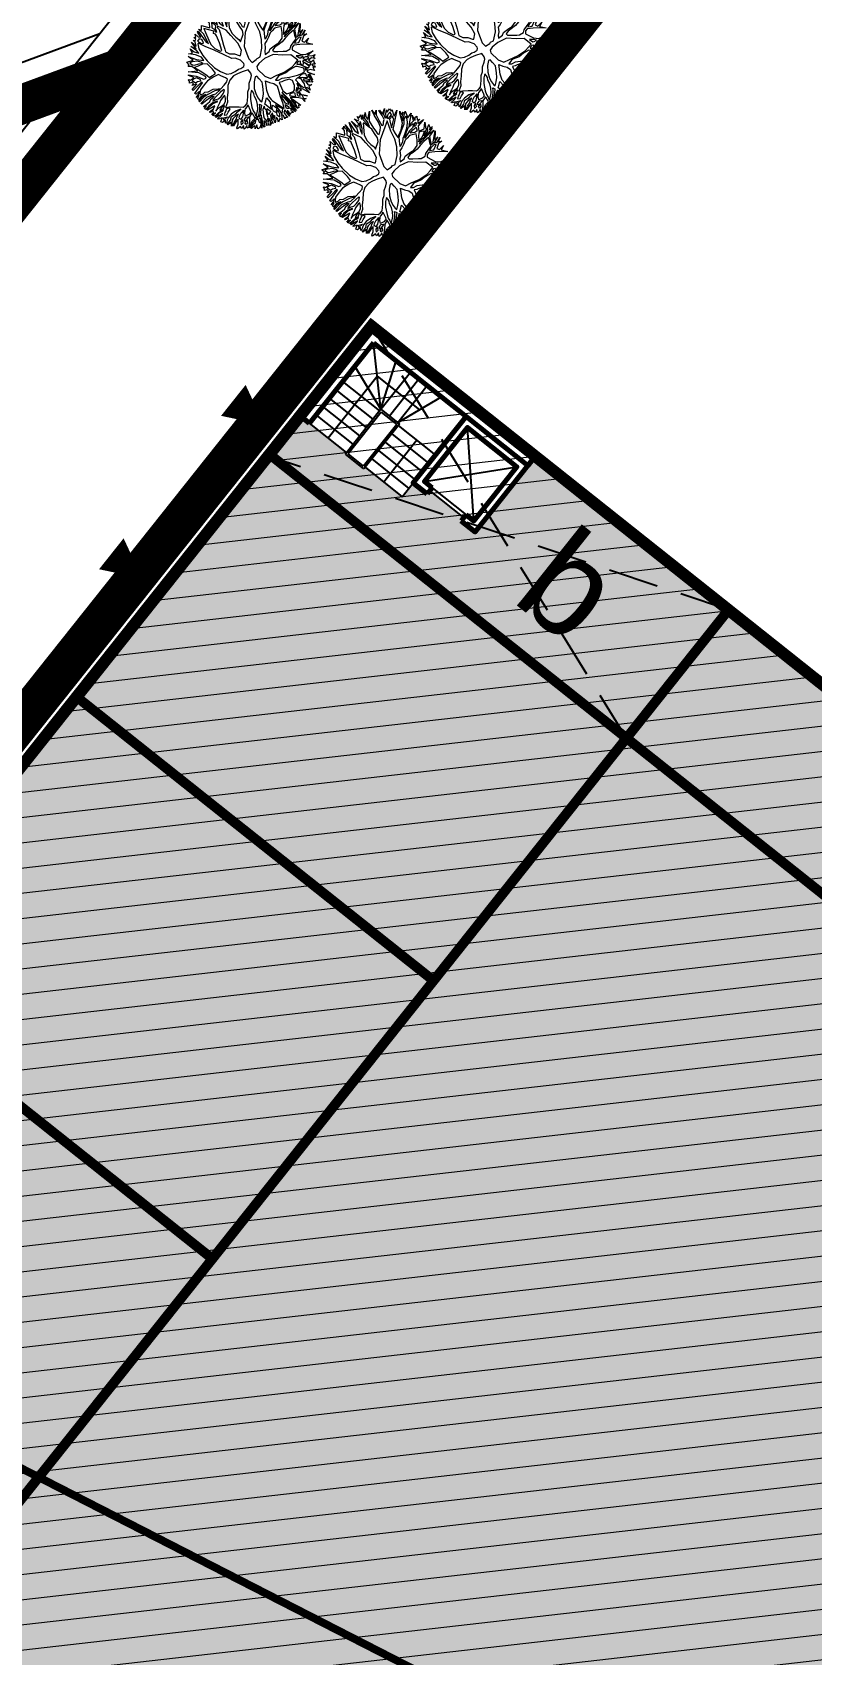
# Model space of a CAD drawing. Header units: metres. Extents: x -664657 to -643449, y -1076720 to -1062383.
# Drawn here: x -660960.18 to -660940.45, y -1066935.28 to -1066894.19 of the extents above; entities that cross this region are included whole.
import ezdxf

# ---------------------------------------------------------------- set-up
doc = ezdxf.new("R2010")
doc.units = ezdxf.units.M
doc.header["$LTSCALE"] = 0.1
doc.linetypes.add('DASHED', pattern=[19.05, 12.7, -6.35])
doc.linetypes.add('DIVIDE', pattern=[31.75, 12.7, -6.35, 0, -6.35, 0, -6.35])
doc.layers.get('0').update_dxf_attribs({"color": 8, "lineweight": 9})
for name, color, linetype in [('AA_THER_DOPRAVA', 142, 'Continuous'), ('AA_THER_KOMUNIKACE', 201, 'Continuous'), ('AA_THER_popis', 6, 'Continuous'), ('AA_THER_slabá', 4, 'Continuous'), ('AA_THER_srafy', 52, 'Continuous'), ('AA_THER_SRAFY KATASTR', 14, 'Continuous'), ('AA_THER_ZNACENI', 7, 'Continuous'), ('AA_THER_čerchovaná', 84, 'DIVIDE'), ('AA_THER_čárkovaná', 5, 'DASHED')]:
    doc.layers.add(name, color=color, linetype=linetype)
doc.layers.add('AA_THER_silná', color=1, linetype='Continuous', lineweight=70)
doc.layers.add('AA_THER_STAFAZ', color=252, linetype='Continuous', lineweight=0)
doc.styles.get("Standard").update_dxf_attribs({"font": 'arial.ttf', "width": 0.8})

# ---------------------------------------------------------------- blocks, each defined once
blk = doc.blocks.new('A$C0C461CEA')
for p, q in [((-0.291, 0.473), (-0.326, 0.577)), ((-0.326, 0.577), (-0.279, 0.488)), ((-0.256, 0.522), (-0.284, 0.582)), ((-0.284, 0.582), (-0.25, 0.553)), ((-0.25, 0.553), (-0.251, 0.627)), ((-0.251, 0.627), (-0.205, 0.61)), ((-0.215, 0.587), (-0.164, 0.562)), ((-0.208, 0.57), (-0.215, 0.587)), ((-0.205, 0.61), (-0.205, 0.641)), ((-0.205, 0.641), (-0.143, 0.596)), ((-0.143, 0.596), (-0.108, 0.579)), ((-0.108, 0.579), (-0.136, 0.688)), ((-0.136, 0.688), (-0.031, 0.479)), ((-0.062, 0.681), (-0.084, 0.71)), ((-0.084, 0.71), (-0.025, 0.681)), ((0.086, 0.573), (-0.062, 0.681)), ((-0.025, 0.681), (-0.029, 0.73)), ((-0.029, 0.73), (-0.001, 0.656)), ((0.063, 0.606), (-0.009, 0.765)), ((-0.009, 0.765), (0.101, 0.706)), ((-0.001, 0.656), (0.063, 0.606)), ((0.049, 0.709), (0.1, 0.674)), ((0.071, 0.64), (0.049, 0.709)), ((0.115, 0.58), (0.071, 0.64)), ((0.101, 0.706), (0.094, 0.804)), ((0.094, 0.804), (0.195, 0.61)), ((0.1, 0.674), (0.148, 0.626)), ((0.154, 0.458), (0.115, 0.58)), ((0.214, 0.725), (0.134, 0.788)), ((0.134, 0.788), (0.212, 0.751)), ((0.148, 0.626), (0.198, 0.54)), ((0.191, 0.795), (0.205, 0.826)), ((0.231, 0.749), (0.191, 0.795)), ((0.195, 0.61), (0.214, 0.725)), ((0.205, 0.826), (0.247, 0.779)), ((0.212, 0.751), (0.231, 0.749)), ((0.212, 0.581), (0.226, 0.644)), ((0.236, 0.499), (0.212, 0.581)), ((0.226, 0.644), (0.236, 0.684)), ((0.236, 0.684), (0.278, 0.625)), ((0.247, 0.779), (0.283, 0.818)), ((0.256, 0.734), (0.28, 0.713)), ((0.257, 0.695), (0.256, 0.734)), ((0.272, 0.676), (0.257, 0.695)), ((0.278, 0.625), (0.267, 0.543)), ((0.291, 0.657), (0.272, 0.676)), ((0.283, 0.818), (0.273, 0.766)), ((0.273, 0.766), (0.303, 0.735)), ((0.28, 0.713), (0.29, 0.678)), ((0.29, 0.678), (0.291, 0.657)), ((0.298, 0.594), (0.316, 0.668)), ((0.299, 0.519), (0.298, 0.594)), ((0.359, 0.578), (0.299, 0.519)), ((0.303, 0.735), (0.335, 0.855)), ((0.316, 0.668), (0.354, 0.641)), ((0.335, 0.855), (0.332, 0.706)), ((0.332, 0.706), (0.398, 0.641)), ((0.354, 0.641), (0.373, 0.618)), ((0.373, 0.618), (0.359, 0.578)), ((0.448, 0.732), (0.381, 0.832)), ((0.381, 0.832), (0.473, 0.745)), ((0.398, 0.641), (0.448, 0.732)), ((0.419, 0.639), (0.417, 0.618)), ((0.417, 0.618), (0.449, 0.568)), ((0.438, 0.663), (0.419, 0.639)), ((0.471, 0.697), (0.438, 0.663)), ((0.483, 0.777), (0.463, 0.845)), ((0.463, 0.845), (0.503, 0.812)), ((0.482, 0.682), (0.471, 0.697)), ((0.473, 0.745), (0.483, 0.777)), ((0.492, 0.669), (0.482, 0.682)), ((0.49, 0.711), (0.491, 0.762)), ((0.505, 0.682), (0.49, 0.711)), ((0.491, 0.762), (0.519, 0.739)), ((0.503, 0.634), (0.492, 0.669)), ((0.503, 0.812), (0.541, 0.849)), ((0.512, 0.575), (0.503, 0.634)), ((0.518, 0.634), (0.505, 0.682)), ((0.511, 0.491), (0.512, 0.575)), ((0.519, 0.739), (0.518, 0.634)), ((0.541, 0.849), (0.523, 0.775)), ((0.523, 0.775), (0.552, 0.829)), ((0.53, 0.531), (0.539, 0.622)), ((0.539, 0.622), (0.547, 0.66)), ((0.544, 0.723), (0.568, 0.689)), ((0.547, 0.66), (0.544, 0.723)), ((0.552, 0.829), (0.55, 0.733)), ((0.55, 0.733), (0.572, 0.716)), ((0.562, 0.609), (0.551, 0.471)), ((0.568, 0.689), (0.562, 0.609)), ((0.572, 0.716), (0.592, 0.82)), ((0.6, 0.66), (0.581, 0.563)), ((0.592, 0.82), (0.599, 0.69)), ((0.599, 0.69), (0.656, 0.641)), ((0.629, 0.644), (0.6, 0.66)), ((0.732, 0.619), (0.623, 0.824)), ((0.623, 0.824), (0.721, 0.691)), ((0.699, 0.587), (0.629, 0.644)), ((0.656, 0.641), (0.716, 0.594)), ((0.735, 0.569), (0.699, 0.587)), ((0.716, 0.594), (0.732, 0.619)), ((0.721, 0.691), (0.725, 0.772)), ((0.725, 0.772), (0.739, 0.638)), ((0.739, 0.638), (0.773, 0.691)), ((0.756, 0.617), (0.75, 0.55)), ((0.785, 0.647), (0.756, 0.617)), ((0.773, 0.691), (0.762, 0.79)), ((0.762, 0.79), (0.78, 0.708)), ((0.78, 0.708), (0.782, 0.71)), ((0.782, 0.71), (0.826, 0.755)), ((0.811, 0.549), (0.785, 0.647)), ((0.826, 0.755), (0.807, 0.687)), ((0.807, 0.687), (0.84, 0.599)), ((0.84, 0.599), (0.888, 0.613)), ((1.024, 0.679), (0.847, 0.53)), ((0.888, 0.613), (0.897, 0.711)), ((0.897, 0.711), (0.915, 0.627)), ((0.915, 0.627), (1.024, 0.679)), ((1.039, 0.454), (1.103, 0.589)), ((1.103, 0.589), (1.074, 0.465)), ((-0.495, 0.221), (-0.55, 0.309)), ((-0.55, 0.309), (-0.495, 0.256)), ((-0.436, 0.238), (-0.503, 0.376)), ((-0.503, 0.376), (-0.397, 0.235)), ((-0.394, 0.371), (-0.482, 0.412)), ((-0.482, 0.412), (-0.394, 0.388)), ((-0.394, 0.388), (-0.424, 0.459)), ((-0.424, 0.459), (-0.372, 0.399)), ((-0.256, 0.32), (-0.394, 0.371)), ((-0.386, 0.487), (-0.377, 0.497)), ((-0.28, 0.452), (-0.386, 0.487)), ((-0.377, 0.497), (-0.291, 0.473)), ((-0.372, 0.399), (-0.265, 0.347)), ((-0.209, 0.421), (-0.28, 0.452)), ((-0.279, 0.488), (-0.209, 0.448)), ((-0.265, 0.347), (-0.176, 0.312)), ((-0.207, 0.472), (-0.256, 0.522)), ((-0.174, 0.275), (-0.256, 0.32)), ((-0.212, 0.536), (-0.208, 0.57)), ((-0.186, 0.48), (-0.212, 0.536)), ((-0.209, 0.448), (-0.207, 0.472)), ((-0.194, 0.381), (-0.209, 0.421)), ((-0.162, 0.346), (-0.194, 0.381)), ((-0.163, 0.47), (-0.186, 0.48)), ((-0.176, 0.312), (-0.162, 0.346)), ((-0.164, 0.562), (-0.163, 0.47)), ((-0.157, 0.436), (-0.114, 0.321)), ((-0.081, 0.391), (-0.157, 0.436)), ((-0.134, 0.562), (-0.138, 0.487)), ((-0.138, 0.487), (-0.095, 0.443)), ((-0.111, 0.544), (-0.134, 0.562)), ((-0.114, 0.321), (-0.04, 0.095)), ((-0.084, 0.536), (-0.111, 0.544)), ((-0.095, 0.443), (-0.013, 0.385)), ((-0.05, 0.471), (-0.084, 0.536)), ((0.012, 0.333), (-0.081, 0.391)), ((-0.013, 0.385), (-0.05, 0.471)), ((-0.031, 0.479), (0.019, 0.379)), ((0.154, 0.269), (0.012, 0.333)), ((0.019, 0.379), (0.096, 0.349)), ((0.141, 0.467), (0.086, 0.573)), ((0.096, 0.349), (0.175, 0.322)), ((0.175, 0.322), (0.141, 0.467)), ((0.193, 0.345), (0.154, 0.458)), ((0.24, 0.295), (0.193, 0.345)), ((0.198, 0.54), (0.234, 0.438)), ((0.234, 0.438), (0.258, 0.367)), ((0.281, 0.388), (0.236, 0.499)), ((0.308, 0.222), (0.24, 0.295)), ((0.258, 0.367), (0.296, 0.309)), ((0.267, 0.543), (0.281, 0.388)), ((0.296, 0.309), (0.308, 0.222)), ((0.314, 0.414), (0.309, 0.363)), ((0.309, 0.363), (0.334, 0.286)), ((0.318, 0.477), (0.314, 0.414)), ((0.392, 0.572), (0.318, 0.477)), ((0.469, 0.501), (0.392, 0.572)), ((0.449, 0.568), (0.492, 0.518)), ((0.532, 0.422), (0.469, 0.501)), ((0.492, 0.518), (0.511, 0.491)), ((0.513, 0.258), (0.54, 0.324)), ((0.551, 0.471), (0.53, 0.531)), ((0.54, 0.324), (0.532, 0.422)), ((0.571, 0.374), (0.551, 0.283)), ((0.574, 0.456), (0.571, 0.374)), ((0.581, 0.563), (0.574, 0.456)), ((0.694, 0.255), (0.731, 0.289)), ((0.834, 0.289), (0.726, 0.197)), ((0.731, 0.289), (0.76, 0.363)), ((0.736, 0.502), (0.735, 0.569)), ((0.738, 0.409), (0.736, 0.502)), ((0.76, 0.363), (0.738, 0.409)), ((0.75, 0.55), (0.759, 0.494)), ((0.759, 0.494), (0.811, 0.549)), ((0.772, 0.454), (0.768, 0.41)), ((0.768, 0.41), (0.8, 0.37)), ((0.847, 0.53), (0.772, 0.454)), ((0.8, 0.37), (0.955, 0.401)), ((0.992, 0.29), (0.834, 0.289)), ((0.943, 0.354), (0.922, 0.336)), ((0.922, 0.336), (0.992, 0.342)), ((0.983, 0.384), (0.943, 0.354)), ((0.955, 0.401), (1.039, 0.454)), ((1.022, 0.404), (0.983, 0.384)), ((0.99, 0.219), (0.992, 0.29)), ((0.992, 0.342), (1.008, 0.359)), ((1.008, 0.359), (1.022, 0.404)), ((1.04, 0.305), (1.019, 0.28)), ((1.065, 0.28), (1.04, 0.305)), ((1.06, 0.421), (1.046, 0.396)), ((1.046, 0.396), (1.046, 0.37)), ((1.046, 0.37), (1.102, 0.394)), ((1.085, 0.438), (1.06, 0.421)), ((1.084, 0.364), (1.065, 0.329)), ((1.065, 0.329), (1.216, 0.353)), ((1.074, 0.465), (1.137, 0.506)), ((1.151, 0.377), (1.084, 0.364)), ((1.117, 0.447), (1.085, 0.438)), ((1.115, 0.327), (1.094, 0.318)), ((1.094, 0.318), (1.123, 0.272)), ((1.102, 0.394), (1.117, 0.447)), ((1.157, 0.334), (1.115, 0.327)), ((1.123, 0.272), (1.221, 0.303)), ((1.137, 0.506), (1.166, 0.562)), ((1.154, 0.472), (1.142, 0.409)), ((1.142, 0.409), (1.193, 0.416)), ((1.216, 0.393), (1.151, 0.377)), ((1.213, 0.508), (1.154, 0.472)), ((1.223, 0.332), (1.157, 0.334)), ((1.166, 0.562), (1.164, 0.508)), ((1.164, 0.508), (1.213, 0.508)), ((1.193, 0.416), (1.206, 0.47)), ((1.206, 0.47), (1.232, 0.441)), ((1.216, 0.353), (1.216, 0.393)), ((1.221, 0.303), (1.223, 0.332)), ((1.232, 0.441), (1.276, 0.429)), ((1.265, 0.299), (1.236, 0.242)), ((1.276, 0.429), (1.239, 0.399)), ((1.239, 0.399), (1.239, 0.378)), ((1.239, 0.378), (1.266, 0.383)), ((1.336, 0.335), (1.265, 0.299)), ((1.266, 0.383), (1.281, 0.398)), ((1.308, 0.383), (1.275, 0.358)), ((1.275, 0.358), (1.336, 0.335)), ((1.281, 0.398), (1.308, 0.383)), ((-0.493, -0.002), (-0.644, 0.041)), ((-0.644, 0.041), (-0.485, 0.03)), ((-0.635, 0.101), (-0.551, 0.117)), ((-0.519, 0.086), (-0.635, 0.101)), ((-0.612, 0.165), (-0.577, 0.172)), ((-0.557, 0.142), (-0.612, 0.165)), ((-0.577, 0.172), (-0.583, 0.229)), ((-0.583, 0.229), (-0.536, 0.174)), ((-0.551, 0.117), (-0.557, 0.142)), ((-0.526, 0.187), (-0.556, 0.247)), ((-0.556, 0.247), (-0.505, 0.187)), ((-0.536, 0.174), (-0.526, 0.187)), ((-0.509, 0.126), (-0.526, 0.126)), ((-0.526, 0.126), (-0.492, 0.08)), ((-0.485, 0.03), (-0.519, 0.086)), ((-0.416, 0.057), (-0.509, 0.126)), ((-0.505, 0.187), (-0.335, 0.163)), ((-0.495, 0.256), (-0.436, 0.238)), ((-0.415, 0.205), (-0.495, 0.221)), ((-0.492, 0.08), (-0.453, 0.038)), ((-0.444, 0.15), (-0.46, 0.141)), ((-0.46, 0.141), (-0.318, -0.013)), ((-0.453, 0.038), (-0.411, 0.003)), ((-0.353, 0.149), (-0.444, 0.15)), ((-0.354, -0.026), (-0.416, 0.057)), ((-0.335, 0.163), (-0.415, 0.205)), ((-0.411, 0.003), (-0.354, -0.026)), ((-0.397, 0.235), (-0.263, 0.181)), ((-0.273, 0.155), (-0.353, 0.149)), ((-0.191, 0.121), (-0.273, 0.155)), ((-0.263, 0.181), (-0.194, 0.167)), ((-0.194, 0.167), (-0.145, 0.146)), ((-0.099, 0.096), (-0.191, 0.121)), ((-0.142, 0.224), (-0.174, 0.275)), ((-0.145, 0.146), (-0.114, 0.159)), ((-0.114, 0.159), (-0.142, 0.224)), ((-0.05, 0.048), (-0.099, 0.096)), ((0, -0.086), (-0.05, 0.048)), ((-0.04, 0.095), (0.101, -0.11)), ((0.266, 0.178), (0.154, 0.269)), ((0.364, 0.065), (0.266, 0.178)), ((0.334, 0.286), (0.348, 0.221)), ((0.348, 0.221), (0.354, 0.16)), ((0.354, 0.16), (0.409, 0.103)), ((0.435, -0.079), (0.364, 0.065)), ((0.409, 0.103), (0.439, 0.053)), ((0.439, 0.053), (0.476, 0.01)), ((0.476, 0.01), (0.498, 0.096)), ((0.485, 0.148), (0.513, 0.258)), ((0.498, 0.096), (0.485, 0.148)), ((0.588, 0.099), (0.514, -0.053)), ((0.534, 0.218), (0.533, 0.155)), ((0.533, 0.155), (0.567, 0.153)), ((0.551, 0.283), (0.534, 0.218)), ((0.567, 0.153), (0.619, 0.192)), ((0.726, 0.197), (0.588, 0.099)), ((0.619, 0.192), (0.694, 0.255)), ((0.934, -0.024), (0.985, 0.138)), ((0.99, 0.078), (0.966, -0.017)), ((0.985, 0.138), (0.99, 0.219)), ((1.029, 0.181), (0.99, 0.078)), ((1.019, 0.28), (1.014, 0.25)), ((1.014, 0.25), (1.022, 0.223)), ((1.022, 0.223), (1.057, 0.251)), ((1.054, 0.196), (1.029, 0.181)), ((1.161, 0.247), (1.054, 0.196)), ((1.057, 0.251), (1.11, 0.266)), ((1.064, -0.035), (1.15, 0.081)), ((1.11, 0.266), (1.065, 0.28)), ((1.15, 0.081), (1.193, 0.151)), ((1.207, 0.21), (1.161, 0.247)), ((1.221, 0.277), (1.173, 0.268)), ((1.173, 0.268), (1.209, 0.239)), ((1.184, 0.044), (1.176, -0.007)), ((1.242, 0.072), (1.184, 0.044)), ((1.201, 0.118), (1.192, 0.06)), ((1.192, 0.06), (1.242, 0.105)), ((1.193, 0.151), (1.207, 0.21)), ((1.249, 0.194), (1.201, 0.132)), ((1.201, 0.132), (1.201, 0.118)), ((1.209, 0.239), (1.221, 0.277)), ((1.236, 0.242), (1.263, 0.236)), ((1.242, 0.105), (1.277, 0.128)), ((1.297, 0.051), (1.242, 0.072)), ((1.268, 0.179), (1.249, 0.194)), ((1.263, 0.236), (1.379, 0.275)), ((1.314, 0.169), (1.268, 0.179)), ((1.294, 0.108), (1.276, 0.086)), ((1.276, 0.086), (1.305, 0.077)), ((1.277, 0.128), (1.319, 0.158)), ((1.411, 0.18), (1.289, 0.213)), ((1.289, 0.213), (1.317, 0.184)), ((1.327, 0.131), (1.294, 0.108)), ((1.347, 0.037), (1.297, 0.051)), ((1.379, 0.275), (1.301, 0.236)), ((1.301, 0.236), (1.411, 0.18)), ((1.305, 0.077), (1.384, 0.138)), ((1.319, 0.158), (1.314, 0.169)), ((1.317, 0.184), (1.443, 0.155)), ((1.367, 0.149), (1.327, 0.131)), ((1.443, 0.155), (1.34, 0.081)), ((1.34, 0.081), (1.406, 0.061)), ((1.386, 0.006), (1.347, 0.037)), ((1.384, 0.138), (1.367, 0.149)), ((1.367, -0.026), (1.386, 0.006)), ((1.421, 0.016), (1.398, -0.011)), ((1.406, 0.061), (1.454, 0.109)), ((1.495, 0.013), (1.421, 0.016)), ((1.454, 0.109), (1.431, 0.05)), ((1.431, 0.05), (1.495, 0.013)), ((-0.721, -0.288), (-0.583, -0.227)), ((-0.701, -0.157), (-0.672, -0.144)), ((-0.634, -0.167), (-0.701, -0.157)), ((-0.672, -0.144), (-0.697, -0.115)), ((-0.697, -0.115), (-0.649, -0.134)), ((-0.599, -0.118), (-0.687, -0.081)), ((-0.687, -0.081), (-0.582, -0.108)), ((-0.508, -0.101), (-0.659, -0.004)), ((-0.659, -0.004), (-0.5, -0.057)), ((-0.49, -0.229), (-0.658, -0.302)), ((-0.649, -0.134), (-0.599, -0.118)), ((-0.583, -0.227), (-0.634, -0.167)), ((-0.561, -0.129), (-0.611, -0.142)), ((-0.611, -0.142), (-0.575, -0.175)), ((-0.582, -0.108), (-0.544, -0.105)), ((-0.575, -0.175), (-0.552, -0.204)), ((-0.519, -0.137), (-0.561, -0.129)), ((-0.552, -0.204), (-0.506, -0.197)), ((-0.544, -0.105), (-0.508, -0.101)), ((-0.491, -0.179), (-0.519, -0.137)), ((-0.506, -0.197), (-0.448, -0.22)), ((-0.5, -0.057), (-0.412, -0.054)), ((-0.412, -0.054), (-0.493, -0.002)), ((-0.33, -0.078), (-0.491, -0.12)), ((-0.491, -0.12), (-0.481, -0.145)), ((-0.444, -0.203), (-0.491, -0.179)), ((-0.465, -0.267), (-0.49, -0.229)), ((-0.481, -0.145), (-0.435, -0.149)), ((-0.431, -0.251), (-0.465, -0.267)), ((-0.448, -0.22), (-0.444, -0.203)), ((-0.435, -0.149), (-0.35, -0.207)), ((-0.402, -0.266), (-0.431, -0.251)), ((-0.281, -0.328), (-0.402, -0.266)), ((-0.35, -0.207), (-0.2, -0.314)), ((-0.208, -0.104), (-0.33, -0.078)), ((-0.318, -0.013), (-0.221, -0.06)), ((-0.221, -0.06), (-0.118, -0.072)), ((-0.023, -0.134), (-0.208, -0.104)), ((-0.118, -0.072), (-0.051, -0.067)), ((-0.051, -0.067), (0, -0.086)), ((0.101, -0.19), (-0.023, -0.134)), ((0.101, -0.11), (0.215, -0.18)), ((0.147, -0.271), (0.101, -0.19)), ((0.128, -0.29), (0.147, -0.271)), ((0.215, -0.18), (0.302, -0.23)), ((0.302, -0.23), (0.386, -0.241)), ((0.386, -0.241), (0.412, -0.157)), ((0.412, -0.132), (0.435, -0.079)), ((0.412, -0.157), (0.412, -0.132)), ((0.514, -0.053), (0.492, -0.182)), ((0.492, -0.182), (0.493, -0.246)), ((0.493, -0.246), (0.533, -0.274)), ((0.533, -0.274), (0.71, -0.29)), ((0.71, -0.29), (0.814, -0.262)), ((0.814, -0.262), (0.864, -0.159)), ((0.864, -0.159), (0.934, -0.024)), ((0.908, -0.119), (0.897, -0.15)), ((0.897, -0.15), (0.901, -0.228)), ((0.901, -0.228), (0.946, -0.198)), ((0.966, -0.017), (0.908, -0.119)), ((0.946, -0.198), (0.973, -0.127)), ((0.973, -0.127), (1.064, -0.035)), ((1.009, -0.187), (0.98, -0.225)), ((0.98, -0.225), (1.12, -0.297)), ((1.026, -0.151), (1.009, -0.187)), ((1.084, -0.067), (1.026, -0.151)), ((1.138, -0.047), (1.084, -0.067)), ((1.225, -0.095), (1.138, -0.047)), ((1.176, -0.007), (1.277, -0.02)), ((1.208, -0.294), (1.276, -0.187)), ((1.271, -0.153), (1.225, -0.095)), ((1.231, -0.04), (1.321, -0.091)), ((1.289, -0.041), (1.231, -0.04)), ((1.287, -0.212), (1.256, -0.26)), ((1.256, -0.26), (1.262, -0.288)), ((1.262, -0.288), (1.356, -0.236)), ((1.276, -0.187), (1.271, -0.153)), ((1.277, -0.02), (1.367, -0.026)), ((1.324, -0.116), (1.277, -0.096)), ((1.277, -0.096), (1.303, -0.157)), ((1.318, -0.192), (1.287, -0.212)), ((1.346, -0.047), (1.289, -0.041)), ((1.394, -0.229), (1.298, -0.308)), ((1.303, -0.157), (1.324, -0.116)), ((1.356, -0.236), (1.318, -0.192)), ((1.321, -0.091), (1.346, -0.047)), ((1.347, -0.14), (1.333, -0.161)), ((1.333, -0.161), (1.36, -0.194)), ((1.374, -0.053), (1.346, -0.093)), ((1.346, -0.093), (1.374, -0.091)), ((1.368, -0.148), (1.347, -0.14)), ((1.374, -0.091), (1.353, -0.129)), ((1.353, -0.129), (1.41, -0.147)), ((1.36, -0.194), (1.389, -0.194)), ((1.4, -0.166), (1.368, -0.148)), ((1.514, -0.029), (1.374, -0.053)), ((1.389, -0.194), (1.421, -0.179)), ((1.476, -0.191), (1.394, -0.229)), ((1.398, -0.011), (1.514, -0.029)), ((1.421, -0.179), (1.4, -0.166)), ((1.41, -0.147), (1.519, -0.094)), ((1.519, -0.094), (1.431, -0.145)), ((1.431, -0.145), (1.486, -0.17)), ((1.541, -0.201), (1.476, -0.191)), ((1.486, -0.17), (1.527, -0.148)), ((1.527, -0.148), (1.511, -0.184)), ((1.511, -0.184), (1.541, -0.201)), ((-0.722, -0.374), (-0.67, -0.354)), ((-0.605, -0.381), (-0.722, -0.374)), ((-0.67, -0.354), (-0.721, -0.288)), ((-0.671, -0.512), (-0.715, -0.477)), ((-0.715, -0.477), (-0.643, -0.483)), ((-0.705, -0.422), (-0.705, -0.403)), ((-0.705, -0.403), (-0.475, -0.468)), ((-0.602, -0.457), (-0.705, -0.422)), ((-0.697, -0.539), (-0.671, -0.512)), ((-0.651, -0.541), (-0.697, -0.539)), ((-0.67, -0.585), (-0.643, -0.564)), ((-0.658, -0.302), (-0.588, -0.343)), ((-0.643, -0.564), (-0.651, -0.541)), ((-0.643, -0.483), (-0.602, -0.457)), ((-0.562, -0.478), (-0.608, -0.497)), ((-0.608, -0.497), (-0.603, -0.545)), ((-0.429, -0.459), (-0.605, -0.381)), ((-0.603, -0.545), (-0.555, -0.54)), ((-0.588, -0.343), (-0.459, -0.411)), ((-0.569, -0.566), (-0.571, -0.578)), ((-0.439, -0.537), (-0.569, -0.566)), ((-0.528, -0.49), (-0.562, -0.478)), ((-0.555, -0.54), (-0.523, -0.534)), ((-0.5, -0.512), (-0.528, -0.49)), ((-0.523, -0.534), (-0.5, -0.512)), ((-0.475, -0.468), (-0.429, -0.459)), ((-0.459, -0.411), (-0.383, -0.446)), ((-0.274, -0.489), (-0.439, -0.537)), ((-0.383, -0.446), (-0.284, -0.456)), ((-0.284, -0.456), (-0.182, -0.436)), ((-0.167, -0.411), (-0.281, -0.328)), ((-0.099, -0.448), (-0.274, -0.489)), ((-0.2, -0.314), (-0.141, -0.358)), ((-0.182, -0.436), (-0.167, -0.411)), ((-0.141, -0.358), (-0.098, -0.387)), ((0.06, -0.41), (-0.099, -0.448)), ((-0.098, -0.387), (-0.025, -0.371)), ((-0.025, -0.371), (0.046, -0.318)), ((0.046, -0.318), (0.128, -0.29)), ((0.101, -0.37), (0.06, -0.41)), ((0.202, -0.337), (0.101, -0.37)), ((0.284, -0.347), (0.202, -0.337)), ((0.215, -0.623), (0.252, -0.551)), ((0.252, -0.551), (0.271, -0.484)), ((0.271, -0.484), (0.295, -0.448)), ((0.309, -0.559), (0.276, -0.629)), ((0.301, -0.364), (0.284, -0.347)), ((0.295, -0.448), (0.313, -0.389)), ((0.313, -0.389), (0.301, -0.364)), ((0.348, -0.481), (0.309, -0.559)), ((0.414, -0.386), (0.348, -0.481)), ((0.482, -0.404), (0.414, -0.386)), ((0.518, -0.429), (0.482, -0.404)), ((0.544, -0.477), (0.518, -0.429)), ((0.574, -0.561), (0.544, -0.477)), ((0.627, -0.632), (0.574, -0.561)), ((0.601, -0.382), (0.587, -0.408)), ((0.587, -0.408), (0.628, -0.487)), ((0.66, -0.39), (0.601, -0.382)), ((0.628, -0.487), (0.7, -0.576)), ((0.74, -0.406), (0.66, -0.39)), ((0.768, -0.431), (0.74, -0.406)), ((0.831, -0.489), (0.768, -0.431)), ((0.773, -0.347), (0.846, -0.329)), ((0.833, -0.407), (0.773, -0.347)), ((0.885, -0.552), (0.831, -0.489)), ((0.896, -0.469), (0.833, -0.407)), ((0.846, -0.329), (0.914, -0.295)), ((0.927, -0.618), (0.885, -0.552)), ((0.987, -0.527), (0.896, -0.469)), ((0.914, -0.295), (0.987, -0.292)), ((0.973, -0.572), (1.072, -0.589)), ((0.997, -0.622), (0.973, -0.572)), ((0.987, -0.292), (1.076, -0.35)), ((1.063, -0.541), (0.987, -0.527)), ((1.084, -0.55), (1.063, -0.541)), ((1.076, -0.35), (1.146, -0.402)), ((1.24, -0.542), (1.084, -0.55)), ((1.12, -0.297), (1.208, -0.294)), ((1.322, -0.346), (1.122, -0.328)), ((1.122, -0.328), (1.314, -0.377)), ((1.146, -0.366), (1.331, -0.398)), ((1.205, -0.406), (1.146, -0.366)), ((1.146, -0.402), (1.247, -0.462)), ((1.271, -0.556), (1.173, -0.572)), ((1.173, -0.572), (1.345, -0.623)), ((1.293, -0.438), (1.205, -0.406)), ((1.328, -0.531), (1.24, -0.542)), ((1.247, -0.462), (1.328, -0.531)), ((1.32, -0.545), (1.271, -0.556)), ((1.35, -0.423), (1.293, -0.438)), ((1.298, -0.308), (1.389, -0.301)), ((1.308, -0.455), (1.382, -0.454)), ((1.323, -0.478), (1.308, -0.455)), ((1.314, -0.377), (1.526, -0.421)), ((1.362, -0.62), (1.32, -0.545)), ((1.436, -0.382), (1.322, -0.346)), ((1.367, -0.498), (1.323, -0.478)), ((1.331, -0.398), (1.35, -0.423)), ((1.439, -0.334), (1.334, -0.329)), ((1.334, -0.329), (1.521, -0.375)), ((1.492, -0.575), (1.361, -0.539)), ((1.361, -0.539), (1.376, -0.585)), ((1.403, -0.475), (1.367, -0.498)), ((1.526, -0.421), (1.375, -0.412)), ((1.375, -0.412), (1.53, -0.449)), ((1.382, -0.454), (1.403, -0.475)), ((1.389, -0.301), (1.527, -0.295)), ((1.434, -0.521), (1.395, -0.521)), ((1.395, -0.521), (1.492, -0.575)), ((1.53, -0.449), (1.415, -0.452)), ((1.415, -0.452), (1.445, -0.477)), ((1.485, -0.543), (1.434, -0.521)), ((1.521, -0.375), (1.436, -0.382)), ((1.513, -0.369), (1.439, -0.334)), ((1.445, -0.477), (1.505, -0.474)), ((1.505, -0.474), (1.477, -0.522)), ((1.477, -0.522), (1.485, -0.543)), ((1.527, -0.295), (1.496, -0.321)), ((1.496, -0.321), (1.528, -0.358)), ((1.528, -0.358), (1.513, -0.369)), ((-0.537, -0.67), (-0.676, -0.63)), ((-0.676, -0.63), (-0.569, -0.633)), ((-0.628, -0.583), (-0.67, -0.585)), ((-0.639, -0.698), (-0.537, -0.67)), ((-0.507, -0.691), (-0.639, -0.698)), ((-0.569, -0.633), (-0.628, -0.583)), ((-0.54, -0.767), (-0.622, -0.732)), ((-0.622, -0.732), (-0.532, -0.735)), ((-0.483, -0.76), (-0.59, -0.822)), ((-0.59, -0.822), (-0.54, -0.767)), ((-0.571, -0.578), (-0.503, -0.638)), ((-0.568, -0.862), (-0.416, -0.81)), ((-0.457, -0.859), (-0.568, -0.862)), ((-0.532, -0.735), (-0.456, -0.699)), ((-0.519, -0.958), (-0.457, -0.859)), ((-0.456, -0.699), (-0.507, -0.691)), ((-0.503, -0.638), (-0.373, -0.687)), ((-0.374, -0.724), (-0.483, -0.76)), ((-0.388, -0.824), (-0.446, -0.892)), ((-0.416, -0.81), (-0.302, -0.746)), ((-0.329, -0.8), (-0.388, -0.824)), ((-0.381, -0.913), (-0.335, -0.847)), ((-0.302, -0.746), (-0.374, -0.724)), ((-0.373, -0.687), (-0.256, -0.714)), ((-0.335, -0.847), (-0.287, -0.798)), ((-0.287, -0.798), (-0.329, -0.8)), ((-0.283, -0.813), (-0.322, -0.887)), ((-0.221, -0.753), (-0.283, -0.813)), ((-0.256, -0.714), (-0.076, -0.727)), ((-0.092, -0.771), (-0.221, -0.753)), ((-0.004, -0.791), (-0.092, -0.771)), ((-0.076, -0.727), (0.048, -0.713)), ((-0.024, -0.869), (-0.002, -0.812)), ((-0.002, -0.812), (-0.004, -0.791)), ((0.055, -0.78), (0.014, -0.86)), ((0.048, -0.713), (0.165, -0.682)), ((0.103, -0.771), (0.055, -0.78)), ((0.185, -0.745), (0.103, -0.771)), ((0.165, -0.682), (0.215, -0.623)), ((0.227, -0.745), (0.185, -0.745)), ((0.25, -0.786), (0.227, -0.745)), ((0.249, -0.862), (0.25, -0.786)), ((0.276, -0.629), (0.273, -0.73)), ((0.273, -0.73), (0.303, -0.824)), ((0.303, -0.824), (0.376, -0.924)), ((0.648, -0.697), (0.627, -0.632)), ((0.706, -0.765), (0.648, -0.697)), ((0.68, -0.635), (0.71, -0.698)), ((0.723, -0.641), (0.68, -0.635)), ((0.7, -0.576), (0.793, -0.643)), ((0.766, -0.864), (0.706, -0.765)), ((0.71, -0.698), (0.771, -0.775)), ((0.755, -0.654), (0.723, -0.641)), ((0.793, -0.687), (0.755, -0.654)), ((0.771, -0.775), (0.873, -0.86)), ((0.793, -0.643), (0.86, -0.669)), ((0.861, -0.713), (0.793, -0.687)), ((0.86, -0.669), (0.919, -0.683)), ((0.923, -0.765), (0.861, -0.713)), ((0.919, -0.683), (0.953, -0.683)), ((0.975, -0.826), (0.923, -0.765)), ((0.953, -0.683), (0.927, -0.618)), ((0.943, -0.738), (0.987, -0.729)), ((0.979, -0.769), (0.943, -0.738)), ((1.031, -0.928), (0.975, -0.826)), ((1.005, -0.804), (0.979, -0.769)), ((0.987, -0.729), (1.026, -0.796)), ((1.018, -0.681), (0.997, -0.622)), ((1.045, -0.869), (1.005, -0.804)), ((1.087, -0.68), (1.018, -0.681)), ((1.026, -0.796), (1.051, -0.84)), ((1.033, -0.716), (1.053, -0.774)), ((1.078, -0.743), (1.033, -0.716)), ((1.051, -0.84), (1.075, -0.882)), ((1.053, -0.774), (1.127, -0.856)), ((1.072, -0.589), (1.119, -0.642)), ((1.111, -0.744), (1.078, -0.743)), ((1.171, -0.679), (1.087, -0.68)), ((1.099, -0.713), (1.174, -0.717)), ((1.139, -0.759), (1.099, -0.713)), ((1.151, -0.786), (1.111, -0.744)), ((1.119, -0.642), (1.171, -0.679)), ((1.127, -0.856), (1.163, -0.878)), ((1.135, -0.61), (1.181, -0.601)), ((1.169, -0.658), (1.135, -0.61)), ((1.193, -0.78), (1.139, -0.759)), ((1.217, -0.83), (1.151, -0.786)), ((1.218, -0.683), (1.169, -0.658)), ((1.174, -0.717), (1.193, -0.78)), ((1.181, -0.601), (1.228, -0.603)), ((1.239, -0.897), (1.217, -0.83)), ((1.262, -0.674), (1.218, -0.683)), ((1.22, -0.716), (1.225, -0.775)), ((1.246, -0.741), (1.22, -0.716)), ((1.225, -0.775), (1.289, -0.835)), ((1.228, -0.603), (1.262, -0.674)), ((1.293, -0.863), (1.24, -0.831)), ((1.24, -0.831), (1.264, -0.903)), ((1.269, -0.792), (1.246, -0.741)), ((1.339, -0.652), (1.266, -0.621)), ((1.266, -0.621), (1.279, -0.67)), ((1.292, -0.73), (1.269, -0.733)), ((1.269, -0.733), (1.293, -0.833)), ((1.289, -0.835), (1.269, -0.792)), ((1.279, -0.67), (1.304, -0.696)), ((1.314, -0.791), (1.292, -0.73)), ((1.293, -0.833), (1.345, -0.856)), ((1.304, -0.696), (1.367, -0.69)), ((1.366, -0.826), (1.314, -0.791)), ((1.345, -0.856), (1.318, -0.856)), ((1.318, -0.856), (1.327, -0.913)), ((1.351, -0.74), (1.321, -0.736)), ((1.321, -0.736), (1.366, -0.826)), ((1.367, -0.69), (1.339, -0.652)), ((1.345, -0.623), (1.362, -0.62)), ((1.406, -0.775), (1.351, -0.74)), ((1.404, -0.631), (1.364, -0.641)), ((1.364, -0.641), (1.432, -0.706)), ((1.376, -0.585), (1.48, -0.613)), ((1.432, -0.706), (1.386, -0.715)), ((1.386, -0.715), (1.406, -0.775)), ((1.457, -0.664), (1.404, -0.631)), ((1.461, -0.634), (1.444, -0.636)), ((1.444, -0.636), (1.457, -0.664)), ((1.48, -0.613), (1.461, -0.634)), ((-0.458, -0.964), (-0.519, -0.958)), ((-0.463, -0.909), (-0.469, -0.936)), ((-0.469, -0.936), (-0.415, -0.93)), ((-0.446, -0.892), (-0.463, -0.909)), ((-0.456, -0.999), (-0.458, -0.964)), ((-0.402, -0.959), (-0.456, -0.999)), ((-0.415, -0.93), (-0.381, -0.913)), ((-0.275, -0.955), (-0.402, -0.959)), ((-0.396, -1.075), (-0.275, -0.955)), ((-0.237, -0.968), (-0.396, -1.075)), ((-0.36, -1.114), (-0.235, -1.047)), ((-0.351, -1.121), (-0.36, -1.114)), ((-0.322, -0.887), (-0.355, -0.942)), ((-0.355, -0.942), (-0.206, -0.924)), ((-0.255, -1.094), (-0.351, -1.121)), ((-0.267, -1.159), (-0.255, -1.094)), ((-0.242, -1.119), (-0.248, -1.151)), ((-0.248, -1.151), (-0.172, -1.146)), ((-0.222, -1.071), (-0.242, -1.119)), ((-0.105, -0.95), (-0.237, -0.968)), ((-0.235, -1.047), (-0.102, -1.004)), ((-0.142, -1.045), (-0.222, -1.071)), ((-0.206, -0.924), (-0.095, -0.918)), ((-0.172, -1.146), (-0.16, -1.106)), ((-0.16, -1.106), (-0.125, -1.059)), ((-0.125, -1.059), (-0.142, -1.045)), ((-0.098, -1.074), (-0.109, -1.185)), ((-0.078, -0.962), (-0.105, -0.95)), ((-0.102, -1.004), (-0.078, -0.962)), ((-0.075, -1.069), (-0.098, -1.074)), ((-0.095, -0.918), (-0.04, -0.918)), ((-0.066, -1.3), (-0.075, -1.069)), ((-0.04, -0.918), (-0.024, -0.869)), ((-0.027, -0.987), (-0.034, -1.08)), ((-0.034, -1.08), (-0.027, -1.189)), ((0.014, -0.86), (-0.027, -0.987)), ((0.056, -1.171), (0.102, -1.129)), ((0.102, -1.129), (0.142, -1.04)), ((0.184, -1.043), (0.122, -1.171)), ((0.142, -1.04), (0.206, -0.982)), ((0.143, -1.221), (0.197, -1.113)), ((0.246, -0.974), (0.184, -1.043)), ((0.197, -1.113), (0.23, -1.077)), ((0.206, -0.982), (0.243, -0.953)), ((0.232, -1.127), (0.207, -1.153)), ((0.227, -1.18), (0.232, -1.127)), ((0.23, -1.077), (0.246, -0.974)), ((0.243, -0.953), (0.249, -0.862)), ((0.264, -1.085), (0.258, -1.15)), ((0.277, -0.999), (0.264, -1.085)), ((0.292, -0.925), (0.277, -0.999)), ((0.309, -0.927), (0.292, -0.925)), ((0.294, -1.15), (0.321, -1.112)), ((0.33, -0.981), (0.309, -0.927)), ((0.321, -1.112), (0.333, -1.053)), ((0.333, -1.053), (0.33, -0.981)), ((0.374, -0.999), (0.362, -1.036)), ((0.362, -1.036), (0.365, -1.114)), ((0.365, -1.114), (0.382, -1.166)), ((0.41, -1.033), (0.374, -0.999)), ((0.376, -0.924), (0.427, -1.003)), ((0.444, -1.071), (0.41, -1.033)), ((0.427, -1.003), (0.48, -1.062)), ((0.443, -1.184), (0.457, -1.127)), ((0.457, -1.127), (0.444, -1.071)), ((0.48, -1.062), (0.512, -1.16)), ((0.512, -1.16), (0.558, -1.109)), ((0.564, -1.133), (0.538, -1.164)), ((0.558, -1.109), (0.631, -1.046)), ((0.596, -1.13), (0.564, -1.133)), ((0.603, -1.193), (0.596, -1.13)), ((0.631, -1.046), (0.693, -0.999)), ((0.692, -1.098), (0.664, -1.19)), ((0.746, -1.013), (0.692, -1.098)), ((0.693, -0.999), (0.75, -0.958)), ((0.695, -1.217), (0.726, -1.131)), ((0.726, -1.085), (0.746, -1.013)), ((0.726, -1.131), (0.726, -1.085)), ((0.766, -1.11), (0.745, -1.173)), ((0.75, -0.958), (0.766, -0.918)), ((0.766, -0.918), (0.766, -0.864)), ((0.77, -1.152), (0.766, -1.11)), ((0.789, -0.874), (0.884, -0.921)), ((0.804, -0.903), (0.789, -0.874)), ((0.79, -1.059), (0.793, -1.031)), ((0.802, -1.122), (0.79, -1.059)), ((0.793, -1.031), (0.796, -0.994)), ((0.796, -0.994), (0.85, -1.098)), ((0.821, -1.155), (0.802, -1.122)), ((0.804, -0.956), (0.804, -0.903)), ((0.813, -0.977), (0.804, -0.956)), ((0.841, -1.024), (0.813, -0.977)), ((0.885, -1.058), (0.841, -1.024)), ((0.85, -1.098), (0.854, -1.157)), ((0.873, -0.86), (0.932, -0.9)), ((0.88, -1.134), (0.881, -1.188)), ((0.924, -1.173), (0.88, -1.134)), ((0.884, -0.921), (0.914, -0.946)), ((0.914, -0.998), (0.885, -1.058)), ((0.903, -1.11), (0.906, -1.064)), ((0.924, -1.139), (0.903, -1.11)), ((0.906, -1.064), (0.934, -1.03)), ((0.914, -0.946), (0.914, -0.998)), ((0.939, -1.127), (0.924, -1.139)), ((0.932, -0.9), (0.98, -0.916)), ((0.934, -1.03), (0.94, -1.076)), ((0.939, -0.942), (0.95, -1.023)), ((0.95, -0.942), (0.939, -0.942)), ((0.94, -1.076), (0.939, -1.127)), ((0.949, -1.154), (0.955, -1.101)), ((1.04, -0.98), (0.95, -0.942)), ((0.95, -1.023), (1.001, -1.095)), ((0.955, -1.101), (0.983, -1.126)), ((0.98, -0.916), (1.029, -0.945)), ((0.983, -1.126), (0.985, -1.168)), ((1.001, -1.095), (1.036, -1.157)), ((1.029, -0.945), (1.031, -0.928)), ((1.032, -1.052), (1.04, -0.98)), ((1.059, -1.178), (1.032, -1.052)), ((1.075, -0.925), (1.045, -0.869)), ((1.05, -0.921), (1.086, -0.98)), ((1.051, -0.97), (1.05, -0.921)), ((1.086, -0.98), (1.051, -0.97)), ((1.059, -1.012), (1.058, -1.092)), ((1.058, -1.092), (1.075, -1.163)), ((1.08, -1.009), (1.059, -1.012)), ((1.075, -0.882), (1.075, -0.925)), ((1.097, -1.037), (1.08, -1.009)), ((1.259, -1.006), (1.085, -0.865)), ((1.085, -0.865), (1.242, -1.046)), ((1.085, -1.069), (1.097, -1.037)), ((1.092, -1.167), (1.085, -1.069)), ((1.098, -0.94), (1.107, -0.921)), ((1.105, -0.963), (1.098, -0.94)), ((1.115, -1.083), (1.103, -1.165)), ((1.156, -0.996), (1.105, -0.963)), ((1.107, -0.921), (1.156, -0.965)), ((1.155, -1.127), (1.115, -1.083)), ((1.192, -1.097), (1.14, -1.053)), ((1.14, -1.053), (1.155, -1.127)), ((1.156, -0.965), (1.156, -0.996)), ((1.163, -0.878), (1.239, -0.897)), ((1.242, -1.046), (1.185, -0.992)), ((1.185, -0.992), (1.213, -1.063)), ((1.249, -0.922), (1.189, -0.924)), ((1.189, -0.924), (1.265, -0.987)), ((1.213, -1.063), (1.192, -1.097)), ((1.281, -0.953), (1.249, -0.922)), ((1.265, -0.987), (1.259, -1.006)), ((1.264, -0.903), (1.302, -0.93)), ((1.302, -0.93), (1.281, -0.953)), ((1.327, -0.913), (1.293, -0.863)), ((-0.305, -1.172), (-0.267, -1.159)), ((-0.305, -1.187), (-0.305, -1.172)), ((-0.273, -1.193), (-0.305, -1.187)), ((-0.254, -1.22), (-0.273, -1.193)), ((-0.227, -1.182), (-0.254, -1.22)), ((-0.189, -1.184), (-0.227, -1.182)), ((-0.141, -1.15), (-0.193, -1.224)), ((-0.193, -1.224), (-0.189, -1.184)), ((-0.146, -1.278), (-0.141, -1.15)), ((-0.125, -1.278), (-0.146, -1.278)), ((-0.109, -1.185), (-0.125, -1.278)), ((-0.041, -1.296), (-0.066, -1.3)), ((-0.029, -1.216), (-0.041, -1.296)), ((-0.006, -1.273), (-0.029, -1.216)), ((-0.027, -1.189), (0.003, -1.241)), ((-0.005, -1.34), (-0.006, -1.273)), ((0.016, -1.281), (-0.005, -1.34)), ((0.003, -1.241), (0.022, -1.26)), ((0.029, -1.341), (0.016, -1.281)), ((0.022, -1.26), (0.051, -1.215)), ((0.052, -1.345), (0.029, -1.341)), ((0.051, -1.215), (0.056, -1.171)), ((0.053, -1.265), (0.052, -1.345)), ((0.097, -1.194), (0.053, -1.265)), ((0.072, -1.268), (0.097, -1.194)), ((0.075, -1.366), (0.072, -1.268)), ((0.094, -1.366), (0.075, -1.366)), ((0.102, -1.252), (0.094, -1.366)), ((0.122, -1.171), (0.102, -1.252)), ((0.128, -1.374), (0.143, -1.221)), ((0.149, -1.374), (0.128, -1.374)), ((0.183, -1.225), (0.149, -1.374)), ((0.207, -1.153), (0.183, -1.225)), ((0.2, -1.386), (0.217, -1.3)), ((0.206, -1.388), (0.2, -1.386)), ((0.229, -1.342), (0.206, -1.388)), ((0.217, -1.3), (0.228, -1.245)), ((0.219, -1.203), (0.227, -1.18)), ((0.228, -1.245), (0.219, -1.203)), ((0.233, -1.402), (0.229, -1.342)), ((0.263, -1.398), (0.233, -1.402)), ((0.258, -1.15), (0.261, -1.188)), ((0.261, -1.188), (0.267, -1.213)), ((0.264, -1.316), (0.263, -1.398)), ((0.284, -1.234), (0.264, -1.316)), ((0.267, -1.213), (0.294, -1.15)), ((0.279, -1.392), (0.297, -1.24)), ((0.294, -1.391), (0.279, -1.392)), ((0.325, -1.162), (0.284, -1.234)), ((0.347, -1.25), (0.294, -1.391)), ((0.297, -1.24), (0.34, -1.156)), ((0.34, -1.156), (0.325, -1.162)), ((0.338, -1.397), (0.36, -1.309)), ((0.355, -1.395), (0.338, -1.397)), ((0.36, -1.309), (0.347, -1.25)), ((0.377, -1.342), (0.355, -1.395)), ((0.403, -1.357), (0.377, -1.342)), ((0.382, -1.166), (0.395, -1.216)), ((0.395, -1.216), (0.4, -1.254)), ((0.4, -1.254), (0.409, -1.275)), ((0.406, -1.411), (0.403, -1.357)), ((0.432, -1.344), (0.406, -1.411)), ((0.409, -1.275), (0.423, -1.315)), ((0.418, -1.245), (0.443, -1.184)), ((0.423, -1.315), (0.418, -1.245)), ((0.42, -1.407), (0.432, -1.344)), ((0.46, -1.398), (0.42, -1.407)), ((0.48, -1.148), (0.458, -1.192)), ((0.458, -1.192), (0.465, -1.255)), ((0.486, -1.253), (0.46, -1.398)), ((0.465, -1.255), (0.5, -1.209)), ((0.477, -1.394), (0.493, -1.337)), ((0.494, -1.396), (0.477, -1.394)), ((0.5, -1.209), (0.48, -1.148)), ((0.482, -1.299), (0.513, -1.24)), ((0.493, -1.337), (0.482, -1.299)), ((0.513, -1.215), (0.486, -1.253)), ((0.539, -1.269), (0.494, -1.396)), ((0.513, -1.24), (0.513, -1.215)), ((0.527, -1.399), (0.541, -1.319)), ((0.544, -1.397), (0.527, -1.399)), ((0.538, -1.164), (0.551, -1.2)), ((0.541, -1.319), (0.539, -1.269)), ((0.583, -1.338), (0.544, -1.397)), ((0.551, -1.2), (0.555, -1.234)), ((0.555, -1.234), (0.577, -1.28)), ((0.577, -1.28), (0.61, -1.247)), ((0.607, -1.407), (0.583, -1.338)), ((0.598, -1.319), (0.639, -1.264)), ((0.628, -1.352), (0.598, -1.319)), ((0.61, -1.247), (0.603, -1.193)), ((0.637, -1.397), (0.607, -1.407)), ((0.639, -1.264), (0.628, -1.352)), ((0.65, -1.333), (0.637, -1.397)), ((0.687, -1.373), (0.65, -1.333)), ((0.664, -1.19), (0.665, -1.262)), ((0.665, -1.262), (0.678, -1.314)), ((0.678, -1.314), (0.695, -1.358)), ((0.695, -1.358), (0.687, -1.373)), ((0.724, -1.278), (0.695, -1.217)), ((0.72, -1.371), (0.724, -1.278)), ((0.737, -1.372), (0.72, -1.371)), ((0.751, -1.301), (0.737, -1.372)), ((0.745, -1.173), (0.74, -1.228)), ((0.74, -1.228), (0.746, -1.259)), ((0.746, -1.259), (0.797, -1.349)), ((0.797, -1.349), (0.751, -1.301)), ((0.794, -1.206), (0.77, -1.152)), ((0.797, -1.267), (0.794, -1.206)), ((0.81, -1.334), (0.797, -1.267)), ((0.825, -1.323), (0.81, -1.334)), ((0.873, -1.249), (0.817, -1.181)), ((0.817, -1.181), (0.817, -1.235)), ((0.817, -1.235), (0.825, -1.323)), ((0.854, -1.157), (0.821, -1.155)), ((0.894, -1.316), (0.873, -1.249)), ((0.881, -1.188), (0.919, -1.222)), ((0.913, -1.32), (0.894, -1.316)), ((0.929, -1.257), (0.913, -1.32)), ((0.919, -1.222), (0.924, -1.173)), ((0.967, -1.269), (0.929, -1.257)), ((0.985, -1.168), (0.949, -1.154)), ((1.007, -1.252), (0.962, -1.21)), ((0.962, -1.21), (0.967, -1.269)), ((1.044, -1.201), (1.006, -1.17)), ((1.006, -1.17), (1.011, -1.208)), ((1.015, -1.233), (1.007, -1.252)), ((1.011, -1.208), (1.015, -1.233)), ((1.036, -1.157), (1.049, -1.184)), ((1.049, -1.184), (1.044, -1.201)), ((1.075, -1.163), (1.059, -1.178)), ((1.103, -1.165), (1.092, -1.167))]:
    blk.add_line(p, q)

msp = doc.modelspace()

# ---------------------------------------------------------------- hatches: boundary and pattern name
at = {"layer": 'AA_THER_srafy'}
h = msp.add_hatch(color=31, dxfattribs=at)
h.dxf.hatch_style = 1
h.paths.add_polyline_path([(-660948.348, -1066906.881), (-660948.866, -1066906.708), (-660948.974, -1066906.845), (-660949.327, -1066906.565), (-660949.32, -1066906.557), (-660954.063, -1066904.971), (-660945.14, -1066912.066)], flags=17)
h.paths.add_polyline_path([(-660942.557, -1066908.817), (-660948.348, -1066906.881), (-660945.14, -1066912.066)])
h.paths.add_polyline_path([(-660942.557, -1066908.817), (-660947.45, -1066904.928), (-660947.636, -1066905.162), (-660948.635, -1066906.418), (-660948.348, -1066906.881)])
h.paths.add_polyline_path([(-660948.635, -1066906.418), (-660948.866, -1066906.708), (-660948.348, -1066906.881)], flags=16)
h.paths.add_polyline_path([(-660954.181, -1066904.878), (-660954.063, -1066904.971), (-660949.32, -1066906.557), (-660949.264, -1066906.487), (-660950.125, -1066905.802), (-660950.188, -1066905.881), (-660950.54, -1066905.601), (-660950.82, -1066905.953), (-660951.759, -1066905.206), (-660951.79, -1066905.245), (-660952.26, -1066904.872), (-660952.229, -1066904.833), (-660953.168, -1066904.086), (-660953.403, -1066903.899)])
h = msp.add_hatch(color=151, dxfattribs=at)
h.dxf.hatch_style = 1
h.paths.add_polyline_path([(-660950.026, -1066918.21), (-660945.14, -1066912.066), (-660954.181, -1066904.878), (-660959.066, -1066911.022)])
h.paths.add_polyline_path([(-660955.627, -1066925.255), (-660950.026, -1066918.21), (-660959.066, -1066911.022), (-660964.667, -1066918.067)])
h.paths.add_polyline_path([(-660964.667, -1066918.067), (-660969.888, -1066924.633), (-660965.986, -1066927.736), (-660960.026, -1066930.788), (-660955.627, -1066925.255)])
h.paths.add_polyline_path([(-660960.847, -1066931.821), (-660960.026, -1066930.788), (-660965.986, -1066927.736)])
h = msp.add_hatch(color=151, dxfattribs=at)
h.dxf.hatch_style = 1
h.paths.add_polyline_path([(-660938.409, -1066912.116), (-660942.557, -1066908.817), (-660945.14, -1066912.066), (-660940.992, -1066915.364)])
h.paths.add_polyline_path([(-660934.447, -1066915.649), (-660934.26, -1066915.414), (-660938.409, -1066912.116), (-660940.992, -1066915.364), (-660936.843, -1066918.662)])
h.paths.add_polyline_path([(-660932.781, -1066916.59), (-660934.26, -1066915.414), (-660934.447, -1066915.649), (-660932.968, -1066916.825)])
h = msp.add_hatch(color=41, dxfattribs=at)
h.dxf.hatch_style = 1
h.paths.add_polyline_path([(-660952.591, -1066943.584), (-660947.513, -1066937.196), (-660960.026, -1066930.788), (-660965.104, -1066937.175)])
h.paths.add_polyline_path([(-660947.513, -1066937.196), (-660952.591, -1066943.584), (-660937.005, -1066951.565), (-660920.914, -1066931.327), (-660926.002, -1066927.282), (-660930.887, -1066933.426), (-660950.026, -1066918.21), (-660960.026, -1066930.788)])
h.paths.add_polyline_path([(-660930.887, -1066933.426), (-660926.002, -1066927.282), (-660945.14, -1066912.066), (-660950.026, -1066918.21)])
at = {"layer": 'AA_THER_SRAFY KATASTR', "lineweight": 5}
h = msp.add_hatch(dxfattribs=at)
h.set_pattern_fill('ANSI31', color=1, scale=0.2, style=0)
h.set_pattern_definition([(6.512676, (-656652.60146, -1070281.3263), (-0.07202362, 0.63090221), [])])
h.paths.add_polyline_path([(-660930.196, -1066955.053), (-660936.854, -1066951.643), (-660952.591, -1066943.584), (-660955.13, -1066946.777), (-660985.393, -1066931.279), (-660977.775, -1066921.698), (-660970.512, -1066925.418), (-660959.066, -1066911.022), (-660951.598, -1066901.629), (-660932.781, -1066916.59), (-660929.047, -1066911.894), (-660908.727, -1066928.05)])

# ---------------------------------------------------------------- linework, layer by layer
at = {"layer": 'AA_THER_DOPRAVA', "color": 23, "const_width": 1}
for points in [[(-661025.088, -1066979.511), (-660927.368, -1066856.604), (-660928.618, -1066826.832)], [(-660867.846, -1066874.121), (-660905.299, -1066862.928), (-660915.367, -1066854.924), (-660982.304, -1066939.114)]]:
    msp.add_lwpolyline(points, dxfattribs=at)
at = {"layer": 'AA_THER_DOPRAVA', "color": 23, "linetype": 'DASHED', "ltscale": 0.5, "const_width": 1}
msp.add_lwpolyline([(-661022.001, -1066918.74), (-660957.972, -1066895.096)], dxfattribs=at)
at = {"layer": 'AA_THER_KOMUNIKACE'}
for p, q in [((-660987.208, -1066930.349), (-660929.219, -1066857.413)), ((-660985.467, -1066904.183), (-660958.481, -1066894.218))]:
    msp.add_line(p, q, dxfattribs=at)
at = {"layer": 'AA_THER_silná'}
for p, q in [((-660951.55, -1066902.051), (-660953.168, -1066904.086)), ((-660951.55, -1066902.051), (-660949.202, -1066903.918)), ((-660953.168, -1066904.086), (-660953.403, -1066903.899)), ((-660949.202, -1066903.918), (-660950.54, -1066905.601)), ((-660947.636, -1066905.162), (-660947.45, -1066904.928)), ((-660950.063, -1066905.724), (-660950.188, -1066905.881)), ((-660949.202, -1066906.409), (-660949.327, -1066906.565))]:
    msp.add_line(p, q, dxfattribs=at)
at = {"layer": 'AA_THER_silná', "const_width": 0.25}
for points in [[(-660975.59, -1066931.805), (-660951.598, -1066901.629), (-660942.557, -1066908.817), (-660965.104, -1066937.175), (-660975.59, -1066931.805)], [(-660942.557, -1066908.817), (-660951.598, -1066901.629)], [(-660954.181, -1066904.878), (-660945.14, -1066912.066)], [(-660932.781, -1066916.59), (-660942.557, -1066908.817)], [(-660959.066, -1066911.022), (-660950.026, -1066918.21)], [(-660936.843, -1066918.662), (-660945.14, -1066912.066)], [(-660964.667, -1066918.067), (-660955.627, -1066925.255)]]:
    msp.add_lwpolyline(points, dxfattribs=at)
at = {"layer": 'AA_THER_silná'}
for points in [[(-660950.188, -1066905.881), (-660950.54, -1066905.601), (-660949.202, -1066903.918), (-660947.636, -1066905.162), (-660948.974, -1066906.845), (-660949.327, -1066906.565)], [(-660950.063, -1066905.724), (-660950.259, -1066905.568), (-660949.17, -1066904.199), (-660947.917, -1066905.194), (-660949.006, -1066906.564), (-660949.202, -1066906.409)]]:
    msp.add_lwpolyline(points, dxfattribs=at)
at = {"layer": 'AA_THER_slabá'}
for p, q in [((-660951.358, -1066903.737), (-660951.55, -1066902.051)), ((-660951.358, -1066903.737), (-660952.02, -1066902.641)), ((-660951.358, -1066903.737), (-660950.975, -1066902.508)), ((-660952.699, -1066904.459), (-660951.454, -1066902.894)), ((-660951.389, -1066903.776), (-660952.328, -1066903.029)), ((-660951.454, -1066902.894), (-660950.38, -1066903.748)), ((-660951.358, -1066903.737), (-660950.611, -1066902.797)), ((-660951.146, -1066903.905), (-660950.399, -1066902.965)), ((-660950.935, -1066904.073), (-660950.188, -1066903.134)), ((-660951.725, -1066904.199), (-660952.664, -1066903.452)), ((-660951.557, -1066903.987), (-660952.496, -1066903.24)), ((-660950.935, -1066904.073), (-660949.824, -1066903.423)), ((-660952.061, -1066904.621), (-660953, -1066903.874)), ((-660951.893, -1066904.41), (-660952.832, -1066903.663)), ((-660951.358, -1066903.737), (-660952.26, -1066904.872)), ((-660951.35, -1066903.807), (-660952.19, -1066904.864)), ((-660951.358, -1066903.737), (-660950.888, -1066904.11)), ((-660951.35, -1066903.807), (-660950.958, -1066904.118)), ((-660952.229, -1066904.833), (-660953.168, -1066904.086)), ((-660950.958, -1066904.118), (-660951.798, -1066905.175)), ((-660950.888, -1066904.11), (-660951.79, -1066905.245)), ((-660951.087, -1066904.361), (-660950.148, -1066905.107)), ((-660950.919, -1066904.149), (-660949.98, -1066904.896)), ((-660949.006, -1066906.564), (-660949.17, -1066904.199)), ((-660951.423, -1066904.783), (-660950.484, -1066905.53)), ((-660950.449, -1066904.523), (-660951.29, -1066905.579)), ((-660951.255, -1066904.572), (-660950.316, -1066905.319)), ((-660951.79, -1066905.245), (-660952.26, -1066904.872)), ((-660951.798, -1066905.175), (-660952.19, -1066904.864)), ((-660951.759, -1066905.206), (-660950.82, -1066905.953)), ((-660951.591, -1066904.995), (-660950.652, -1066905.741)), ((-660950.259, -1066905.568), (-660947.917, -1066905.194)), ((-660950.82, -1066905.953), (-660950.54, -1066905.601)), ((-660950.125, -1066905.802), (-660949.264, -1066906.487)), ((-660950.063, -1066905.724), (-660949.202, -1066906.409))]:
    msp.add_line(p, q, dxfattribs=at)
at = {"layer": 'AA_THER_SRAFY KATASTR', "const_width": 0.3}
msp.add_lwpolyline([(-660930.196, -1066955.053), (-660930.196, -1066955.053), (-660936.854, -1066951.643), (-660952.591, -1066943.584), (-660955.13, -1066946.777), (-660985.393, -1066931.279), (-660977.775, -1066921.698), (-660970.512, -1066925.418), (-660959.066, -1066911.022), (-660959.066, -1066911.022), (-660951.598, -1066901.629), (-660932.781, -1066916.59), (-660929.047, -1066911.894), (-660908.727, -1066928.05)], close=True, dxfattribs=at)
at = {"layer": 'AA_THER_SRAFY KATASTR'}
msp.add_lwpolyline([(-660975.59, -1066931.805), (-660930.196, -1066955.053), (-660908.727, -1066928.05), (-660929.047, -1066911.894), (-660932.781, -1066916.59), (-660951.598, -1066901.629)], close=True, dxfattribs=at)
at = {"layer": 'AA_THER_ZNACENI', "color": 20}
msp.add_lwpolyline([(-660954.315, -1066904.133, 0, 1, 0), (-660955.097, -1066903.511, 0, 0, 0)], format="xyseb", dxfattribs=at)
at = {"layer": 'AA_THER_ZNACENI', "color": 171}
msp.add_lwpolyline([(-660957.404, -1066908.019, 0, 1, 0), (-660958.187, -1066907.397, 0, 0, 0)], format="xyseb", dxfattribs=at)
at = {"layer": 'AA_THER_čerchovaná', "const_width": 0.2}
msp.add_lwpolyline([(-660985.393, -1066931.279), (-660955.13, -1066946.777), (-660947.513, -1066937.196), (-660977.775, -1066921.698)], close=True, dxfattribs=at)
at = {"layer": 'AA_THER_čárkovaná'}
for p, q in [((-660945.14, -1066912.066), (-660951.598, -1066901.629)), ((-660942.557, -1066908.817), (-660954.063, -1066904.971)), ((-660915.044, -1066935.995), (-660945.14, -1066912.066))]:
    msp.add_line(p, q, dxfattribs=at)

# ---------------------------------------------------------------- block references
at = {"layer": 'AA_THER_STAFAZ', "linetype": 'Continuous', "xscale": 1.433600000013009, "yscale": 1.433600000005216, "zscale": 1.4336, "rotation": 321.5126760914765}
for p in [(-660948.928, -1066893.924), (-660954.838, -1066894.336), (-660951.418, -1066897.055)]:
    msp.add_blockref('A$C0C461CEA', p, dxfattribs=at)

# ---------------------------------------------------------------- texts
at = {"layer": 'AA_THER_popis'}
msp.add_text('b', height=2.5, rotation=321.5127, dxfattribs=at).set_placement((-660948.096, -1066908.565))

doc.saveas('drawing.dxf')
